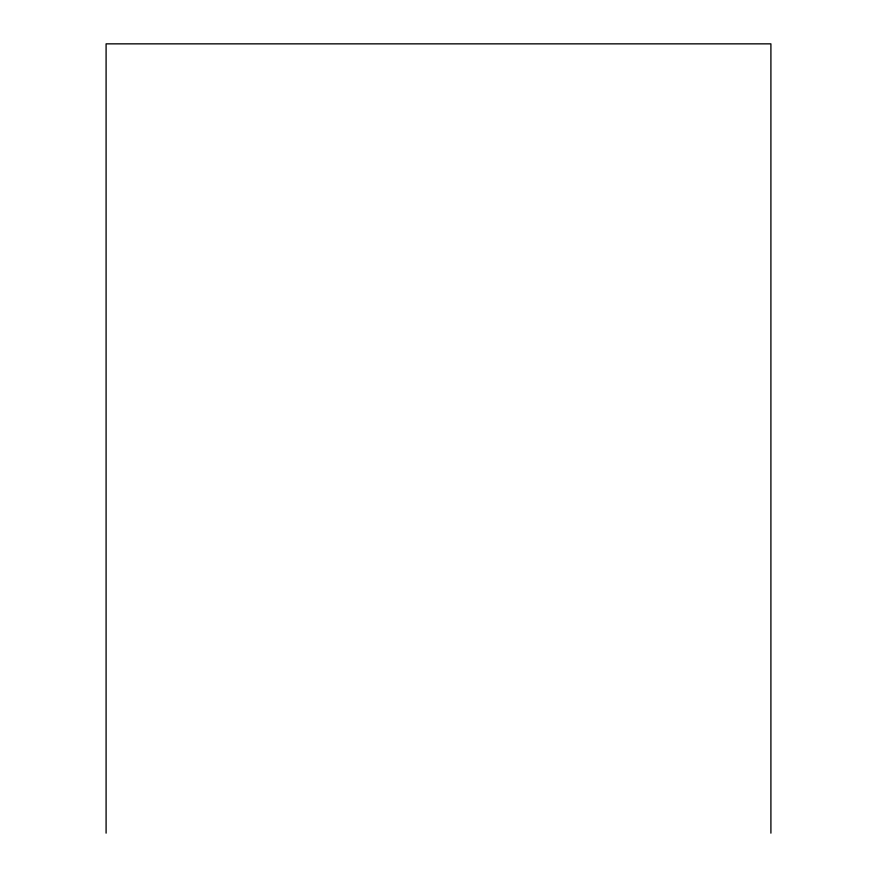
<?xml version="1.0" encoding="UTF-8"?>
<svg xmlns="http://www.w3.org/2000/svg" width="877" height="877" viewBox="0 0 877 877"><rect width="100%" height="100%" fill="white"/><g stroke="black" fill="none" stroke-linecap="round" stroke-linejoin="round"><path stroke-width="1.32" d="M770.905 833.15L770.905 43.85L106.095 43.85L106.095 833.15"/></g></svg>
